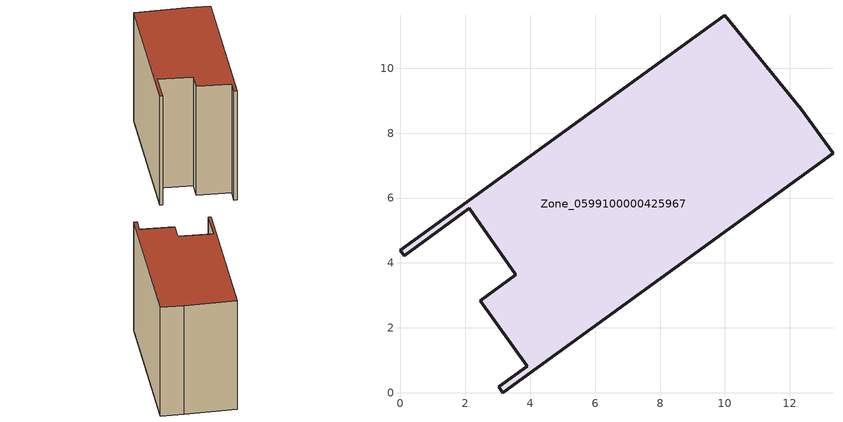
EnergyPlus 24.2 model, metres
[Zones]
Zone_0599100000425967
 floor ground (C_G): 12.35,8.74 13.33,7.38 3.16,0 3.02,0.18 3.91,0.82 2.46,2.83 3.55,3.64 2.12,5.68 0.12,4.22 0,4.39 9.99,11.63 z0
 wall outside (C_F): 0.12,4.22 2.12,5.68 3.55,3.64 2.46,2.83 3.91,0.82 3.02,0.18 3.16,0 13.33,7.38 12.35,8.74 9.99,11.63 0,4.39 0.12,4.22 z0:8.54
 roof outside (C_R): 12.35,8.74 9.99,11.63 0,4.39 0.12,4.22 2.12,5.68 3.55,3.64 2.46,2.83 3.91,0.82 3.02,0.18 3.16,0 13.33,7.38 z8.54
[BUILDING]
Pand.0599100000425967: North Axis=0; Terrain=City; Loads Convergence Tolerance Value=0.04; Temperature Convergence Tolerance Value=0.4; Solar Distribution=FullExterior; Maximum Number of Warmup Days=25; Minimum Number of Warmup Days=1
[Site:Location]
Rotterdam.The.Hague.AP_ZH_NLD Design_Conditions: Latitude=51.96; Longitude=4.45; Time Zone=1; Elevation=-4.5
[SITE:GROUNDTEMPERATURE:BUILDINGSURFACE]
18, 18, 18, 18, 18, 18, 18, 18, 18, 18, 18, 18
[MATERIAL] Thermal Absorptance=0.9; Solar Absorptance=0.7; Visible Absorptance=0.7
Name | Roughness | Thickness | Conductivity | Density | Specific Heat
G.TI.2006-2014 | MediumSmooth | 0.15 | 0.06 | 540 | 1210
F.TI.2006-2014 | Rough | 0.3 | 0.12 | 1920 | 840
R.TI.2006-2014 | MediumRough | 0.2 | 0.08 | 1500 | 1000
[CONSTRUCTION]
C_G: G.TI.2006-2014
C_F: F.TI.2006-2014
C_R: R.TI.2006-2014
[ZONE]
Zone_0599100000425967: Type=1; Multiplier=1; Ceiling Height=Autocalculate; Volume=Autocalculate; Floor Area=autocalculate; Part of Total Floor Area=Yes
[ZONEINFILTRATION:DESIGNFLOWRATE]
Infil_Zone_0599100000425967: Zone or ZoneList or Space or SpaceList=Zone_0599100000425967; Schedule=AlwaysOn; Design Flow Rate Calculation Method=Flow/Area; Flow Rate per Floor Area=0.0015; Constant Term Coefficient=1; Temperature Term Coefficient=0; Velocity Term Coefficient=0; Velocity Squared Term Coefficient=0
[HVACTEMPLATE:ZONE:IDEALLOADSAIRSYSTEM]
Zone_0599100000425967: Maximum Heating Supply Air Temperature=50; Minimum Cooling Supply Air Temperature=13; Maximum Heating Supply Air Humidity Ratio=0.0156; Minimum Cooling Supply Air Humidity Ratio=0.0077; Heating Limit=NoLimit; Cooling Limit=NoLimit; Dehumidification Control Type=ConstantSensibleHeatRatio; Cooling Sensible Heat Ratio=0.7; Dehumidification Setpoint=60; Humidification Control Type=None; Humidification Setpoint=30; Outdoor Air Method=None; Outdoor Air Flow Rate per Person=0.00944; Outdoor Air Flow Rate per Zone Floor Area=0; Outdoor Air Flow Rate per Zone=0; Demand Controlled Ventilation Type=None; Outdoor Air Economizer Type=NoEconomizer; Heat Recovery Type=None; Sensible Heat Recovery Effectiveness=0.7; Latent Heat Recovery Effectiveness=0.65
[ZONECONTROL:THERMOSTAT]
ThermostatControl_Zone_0599100000425967: Zone or ZoneList=Zone_0599100000425967; Control Type Schedule=DualSetpointControlType; Control 1=Thermostat_Zone_0599100000425967; Temperature Difference Between Cutout And Setpoint=0
[THERMOSTATSETPOINT:DUALSETPOINT]
Thermostat_Zone_0599100000425967: Heating Setpoint Temperature Schedule=HeatingSetpoint_Zone_0599100000425967; Cooling Setpoint Temperature Schedule=CoolingSetpoint_Zone_0599100000425967
[SCHEDULE:COMPACT]
HeatingSetpoint_Zone_0599100000425967: Through: 12/31, For: AllDays, Until: 24:00, 21
CoolingSetpoint_Zone_0599100000425967: Through: 12/31, For: AllDays, Until: 24:00, 24
DualSetpointControlType: Through: 12/31, For: AllDays, Until: 24:00, 4
AlwaysOn: Through: 12/31, For: AllDays, Until: 24:00, 1
